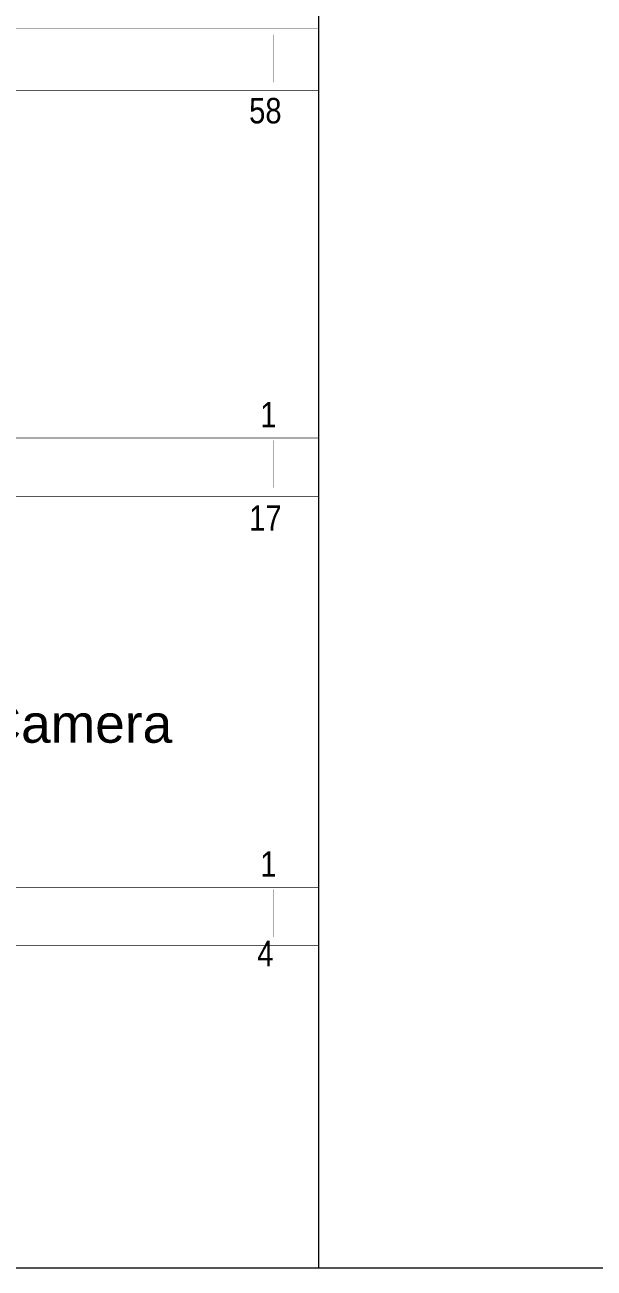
# Model space of a CAD drawing. Header units: millimetres. Extents: x 11706 to 18081, y 7308 to 12674.
# Drawn here: x 14298 to 14969, y 7308 to 8774 of the extents above; entities that cross this region are included whole.
import ezdxf
from ezdxf.enums import TextEntityAlignment as Align

# ---------------------------------------------------------------- set-up
doc = ezdxf.new("R2010")
doc.units = ezdxf.units.MM
doc.linetypes.add('DASHED', pattern=[19.05, 12.7, -6.35])
doc.layers.get('0').update_dxf_attribs({"lineweight": 0})
doc.layers.add('Cable CAT6', color=3, linetype='Continuous')
doc.layers.add('COMPUTER', color=7, linetype='Continuous', lineweight=0)
doc.styles.add('ALJABR', font='sanss___.ttf')
doc.styles.get("Standard").update_dxf_attribs({"font": 'ARIALN.TTF'})

msp = doc.modelspace()

# ---------------------------------------------------------------- linework, layer by layer
msp.add_lwpolyline([(11706.6, 12674.3), (18080.9, 12674.3), (18080.9, 7307.6), (11706.6, 7307.6)], close=True)
at = {"layer": 'Cable CAT6', "const_width": 0.639}
for points in [[(12620.9, 8628.1), (12620.9, 8769.9), (14644.6, 8769.9)], [(13805.7, 8628.1), (13805.7, 8696.1), (14644.6, 8696.1)], [(12781, 8160), (12781, 8286.5), (14644.6, 8286.5)], [(13805.7, 8160), (13805.7, 8217.8), (14644.6, 8217.8)], [(12790.7, 7630.1), (12790.7, 7756.6), (14644.6, 7756.6)], [(13805.7, 7630.1), (13805.7, 7688), (14644.6, 7688)]]:
    msp.add_lwpolyline(points, dxfattribs=at)
at = {"layer": 'Cable CAT6', "color": 7, "linetype": 'DASHED', "const_width": 0.639}
for points in [[(14590.8, 8762.3), (14590.8, 8706.1)], [(14590.8, 8284), (14590.8, 8227.9)], [(14590.8, 7754.2), (14590.8, 7698)]]:
    msp.add_lwpolyline(points, dxfattribs=at)
at = {"layer": 'COMPUTER'}
msp.add_lwpolyline([(15318.6, 7307.6), (14644.6, 7307.6), (14644.6, 12590.6), (15318.6, 12590.6)], close=True, dxfattribs=at)

# ---------------------------------------------------------------- texts
for s, p in [('58', (14581.6, 8657.6)), ('1', (14585.2, 8299)), ('17', (14581.6, 8177.1)), ('1', (14585.2, 7769.1)), ('4', (14581.6, 7663.7))]:
    msp.add_text(s, height=30).set_placement(p, align=Align.CENTER)
at = {"style": 'ALJABR'}
msp.add_text('2MP Full HD 32x Network PTZ Camera', height=45, dxfattribs=at).set_placement((13921.7, 7927.2), align=Align.CENTER)

doc.saveas('drawing.dxf')
